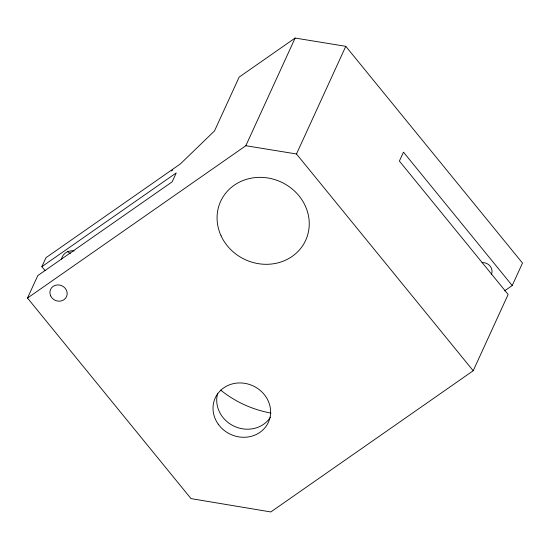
<?xml version="1.0" encoding="UTF-8"?>
<svg xmlns="http://www.w3.org/2000/svg" width="550" height="550" viewBox="0 0 550 550"><rect width="100%" height="100%" fill="white"/><g stroke="black" fill="none" stroke-linecap="round" stroke-linejoin="round"><path stroke-width="0.82" d="M504.632 290.826L512.215 285.532L403.466 152.144L399.382 161.061L508.138 294.449L473.206 370.741L270.827 511.947L191.022 498.623L27.5 298.059L37.785 275.605L172.143 181.857L176.227 172.941L41.862 266.681L45.107 270.662M41.862 266.681L45.987 257.682L180.345 163.941L214.5 130.948L239.147 77.117L295.13 38.053L345.778 46.317L522.5 263.072L512.215 285.532M27.5 298.059L245.836 145.722L295.13 38.053M473.206 370.741L296.484 153.979L345.778 46.317M171.339 170.954L172.748 169.971M245.836 145.722L296.484 153.979M70.427 253.784L67.458 251.226M271.026 413.078A102.3 93.527 24.6 0 1 220.653 390.081M270.483 417.154A29.226 26.723 24.6 0 1 234.527 426.394A29.226 26.723 24.6 0 1 217.676 393.277M61.552 259.105A11.694 10.691 24.6 0 1 74.112 250.965M482.054 262.639A8.766 8.016 24.6 0 1 491.473 274.189M218.24 424.181A29.226 26.723 24.6 0 0 267.939 423.211A29.226 26.723 24.6 0 0 239.271 382.944A29.226 26.723 24.6 0 0 218.24 424.181M50.648 295.845A8.766 8.016 24.6 0 0 65.532 298.272A8.766 8.016 24.6 0 0 59.448 285.017A8.766 8.016 24.6 0 0 50.648 295.845M221.045 235.771A46.764 42.756 24.6 0 0 300.444 248.724A46.764 42.756 24.6 0 0 267.988 178.001A46.764 42.756 24.6 0 0 221.045 235.771"/></g></svg>
